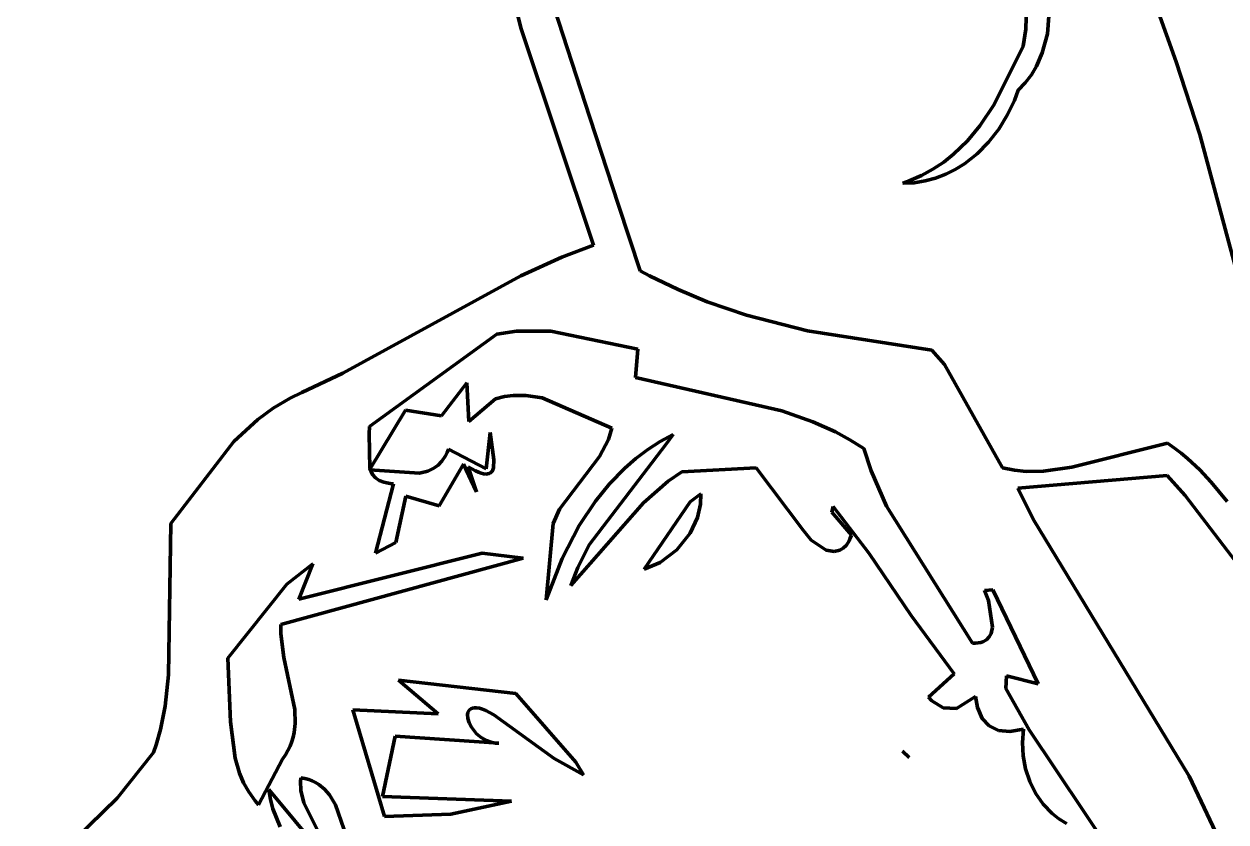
# Model space of a CAD drawing. Header units: millimetres. Extents: x 0 to 11, y 0 to 14.1.
# Drawn here: x 1.063 to 2.178, y 9.237 to 9.977 of the extents above; entities that cross this region are included whole.
import ezdxf

# ---------------------------------------------------------------- set-up
doc = ezdxf.new("R2010")
doc.units = ezdxf.units.MM
doc.layers.add('color#010101ff', color=7, linetype='CONTINUOUS', lineweight=100)
doc.layers.add('color#fefefeff', color=7, linetype='CONTINUOUS', lineweight=100)

msp = doc.modelspace()

# ---------------------------------------------------------------- linework, layer by layer
at = {"layer": 'color#010101ff'}
for p, q in [((1.4756, 10.2369), (1.5879, 9.8904)), ((1.5242, 9.9727), (1.5048, 10.0496)), ((1.9927, 9.9724), (1.9936, 10.01)), ((2.0155, 10.005), (2.0126, 9.9678)), ((2.1322, 9.942), (2.1142, 9.9922)), ((1.5915, 9.772), (1.5242, 9.9727)), ((1.9902, 9.9565), (1.9927, 9.9724)), ((2.0126, 9.9678), (2.0078, 9.9502)), ((1.9632, 9.9023), (1.9902, 9.9565)), ((2.0078, 9.9502), (2.0024, 9.9378)), ((2.0024, 9.9378), (1.9977, 9.93)), ((2.1539, 9.8745), (2.1322, 9.942)), ((1.9977, 9.93), (1.9921, 9.9226)), ((1.9856, 9.9157), (1.982, 9.9062)), ((1.9921, 9.9226), (1.9856, 9.9157)), ((1.982, 9.9062), (1.9754, 9.8924)), ((1.9498, 9.8825), (1.9632, 9.9023)), ((1.9754, 9.8924), (1.9674, 9.8794)), ((1.5879, 9.8904), (1.6145, 9.809)), ((1.9383, 9.8688), (1.9498, 9.8825)), ((1.9674, 9.8794), (1.958, 9.8674)), ((2.1954, 9.7202), (2.1539, 9.8745)), ((1.9256, 9.8564), (1.9383, 9.8688)), ((1.958, 9.8674), (1.9474, 9.8567)), ((1.9064, 9.8423), (1.9164, 9.849)), ((1.9164, 9.849), (1.9256, 9.8564)), ((1.9474, 9.8567), (1.9356, 9.8474)), ((1.8958, 9.8364), (1.9064, 9.8423)), ((1.9182, 9.8377), (1.9088, 9.8341)), ((1.9271, 9.8421), (1.9182, 9.8377)), ((1.9356, 9.8474), (1.9271, 9.8421)), ((1.8785, 9.8293), (1.8844, 9.8314)), ((1.8889, 9.8298), (1.8785, 9.8293)), ((1.8844, 9.8314), (1.8958, 9.8364)), ((1.8991, 9.8315), (1.8889, 9.8298)), ((1.9088, 9.8341), (1.8991, 9.8315)), ((1.6145, 9.809), (1.6348, 9.748)), ((1.5621, 9.7608), (1.5915, 9.772)), ((1.524, 9.7434), (1.5621, 9.7608)), ((1.6348, 9.748), (1.6435, 9.7434)), ((1.3587, 9.6531), (1.524, 9.7434)), ((1.6435, 9.7434), (1.6699, 9.7306)), ((1.6699, 9.7306), (1.6968, 9.7194)), ((1.6968, 9.7194), (1.7335, 9.7069)), ((1.7335, 9.7069), (1.7899, 9.6923)), ((1.5199, 9.6922), (1.5018, 9.6892)), ((1.5518, 9.6922), (1.5199, 9.6922)), ((1.6324, 9.6753), (1.5518, 9.6922)), ((1.7899, 9.6923), (1.9054, 9.6745)), ((1.5018, 9.6892), (1.3835, 9.6035)), ((1.6305, 9.649), (1.6324, 9.6753)), ((1.9054, 9.6745), (1.9172, 9.6612)), ((1.9172, 9.6612), (1.971, 9.5651)), ((1.3208, 9.6351), (1.3587, 9.6531)), ((1.7661, 9.6181), (1.6305, 9.649)), ((1.4505, 9.6136), (1.4738, 9.644)), ((1.4738, 9.644), (1.4758, 9.6082)), ((1.2943, 9.6207), (1.3098, 9.6299)), ((1.3098, 9.6299), (1.3208, 9.6351)), ((1.4758, 9.6082), (1.5006, 9.6293)), ((1.5006, 9.6293), (1.5089, 9.6313)), ((1.5089, 9.6313), (1.517, 9.6324)), ((1.517, 9.6324), (1.5287, 9.6325)), ((1.5287, 9.6325), (1.5439, 9.6303)), ((1.5439, 9.6303), (1.6085, 9.6022)), ((1.2799, 9.6101), (1.2943, 9.6207)), ((1.3837, 9.5635), (1.417, 9.6188)), ((1.417, 9.6188), (1.4505, 9.6136)), ((1.795, 9.6079), (1.7661, 9.6181)), ((1.2578, 9.5898), (1.2799, 9.6101)), ((1.3835, 9.6035), (1.3834, 9.5967)), ((1.8159, 9.5985), (1.795, 9.6079)), ((1.3834, 9.5967), (1.3838, 9.5645)), ((1.4955, 9.5979), (1.4919, 9.5642)), ((1.4988, 9.5727), (1.4955, 9.5979)), ((1.6053, 9.5915), (1.597, 9.5757)), ((1.6085, 9.6022), (1.6053, 9.5915)), ((1.6532, 9.5897), (1.6654, 9.5963)), ((1.6654, 9.5963), (1.6584, 9.5869)), ((1.8293, 9.5913), (1.8159, 9.5985)), ((1.8423, 9.5831), (1.8293, 9.5913)), ((1.1991, 9.5135), (1.2578, 9.5898)), ((1.4568, 9.5826), (1.4555, 9.5794)), ((1.4919, 9.5642), (1.4568, 9.5826)), ((1.6584, 9.5869), (1.5875, 9.4938)), ((1.6308, 9.5739), (1.6417, 9.5822)), ((1.6417, 9.5822), (1.6532, 9.5897)), ((1.8491, 9.5626), (1.8423, 9.5831)), ((2.0354, 9.5659), (2.1239, 9.5881)), ((2.1239, 9.5881), (2.1304, 9.5836)), ((2.1304, 9.5836), (2.1367, 9.5789)), ((1.4508, 9.5715), (1.4469, 9.5675)), ((1.4541, 9.5765), (1.4508, 9.5715)), ((1.4555, 9.5794), (1.4541, 9.5765)), ((1.4986, 9.5653), (1.4988, 9.5727)), ((1.597, 9.5757), (1.5599, 9.5268)), ((1.6205, 9.565), (1.6308, 9.5739)), ((2.1367, 9.5789), (2.1427, 9.5739)), ((2.1427, 9.5739), (2.1541, 9.5634)), ((1.43, 9.5602), (1.3837, 9.5635)), ((1.3838, 9.5645), (1.3864, 9.5591)), ((1.3864, 9.5591), (1.3891, 9.5561)), ((1.4378, 9.5622), (1.43, 9.5602)), ((1.4426, 9.5645), (1.4378, 9.5622)), ((1.4469, 9.5675), (1.4426, 9.5645)), ((1.4483, 9.5299), (1.4708, 9.5686)), ((1.4708, 9.5686), (1.4829, 9.543)), ((1.4829, 9.543), (1.475, 9.5663)), ((1.475, 9.5663), (1.4786, 9.5642)), ((1.4786, 9.5642), (1.4818, 9.5626)), ((1.4818, 9.5626), (1.4847, 9.5613)), ((1.4847, 9.5613), (1.4873, 9.5604)), ((1.4873, 9.5604), (1.4895, 9.5598)), ((1.4895, 9.5598), (1.4915, 9.5595)), ((1.4915, 9.5595), (1.4932, 9.5596)), ((1.4932, 9.5596), (1.4946, 9.56)), ((1.4946, 9.56), (1.4958, 9.5606)), ((1.4958, 9.5606), (1.4976, 9.5626)), ((1.4976, 9.5626), (1.4986, 9.5653)), ((1.6063, 9.5503), (1.6205, 9.565)), ((1.6606, 9.553), (1.6735, 9.5615)), ((1.6735, 9.5615), (1.7424, 9.5652)), ((1.7424, 9.5652), (1.7859, 9.5075)), ((1.8634, 9.5298), (1.8491, 9.5626)), ((1.971, 9.5651), (1.982, 9.563)), ((1.982, 9.563), (1.9929, 9.5619)), ((2.1238, 9.558), (1.9852, 9.5465)), ((1.9929, 9.5619), (2.009, 9.5621)), ((2.009, 9.5621), (2.0354, 9.5659)), ((2.1404, 9.5397), (2.1238, 9.558)), ((2.1541, 9.5634), (2.1647, 9.5521)), ((1.3891, 9.5561), (1.3926, 9.5536)), ((1.4058, 9.5505), (1.3892, 9.486)), ((1.3926, 9.5536), (1.397, 9.5518)), ((1.397, 9.5518), (1.3997, 9.5512)), ((1.3997, 9.5512), (1.4026, 9.5507)), ((1.4026, 9.5507), (1.4058, 9.5505)), ((1.5934, 9.5344), (1.6063, 9.5503)), ((1.6378, 9.5329), (1.6606, 9.553)), ((2.1647, 9.5521), (2.1794, 9.5339)), ((1.4081, 9.4961), (1.4172, 9.539)), ((1.4172, 9.539), (1.4483, 9.5299)), ((1.6909, 9.5412), (1.681, 9.5338)), ((1.6907, 9.5316), (1.6909, 9.5412)), ((1.9852, 9.5465), (1.9993, 9.5176)), ((2.2107, 9.4474), (2.1404, 9.5397)), ((1.5599, 9.5268), (1.554, 9.5136)), ((1.5705, 9.4562), (1.6378, 9.5329)), ((1.5782, 9.5116), (1.5934, 9.5344)), ((1.681, 9.5338), (1.6385, 9.4712)), ((1.6879, 9.5191), (1.6907, 9.5316)), ((1.8127, 9.524), (1.8138, 9.5295)), ((1.8138, 9.5295), (1.8473, 9.4858)), ((1.9431, 9.4027), (1.8634, 9.5298)), ((1.1972, 9.3732), (1.1991, 9.5135)), ((1.554, 9.5136), (1.5474, 9.4429)), ((1.6811, 9.5045), (1.6879, 9.5191)), ((1.8307, 9.5027), (1.8127, 9.524)), ((1.9993, 9.5176), (2.1442, 9.2792)), ((1.5623, 9.4811), (1.5782, 9.5116)), ((1.6688, 9.4893), (1.6811, 9.5045)), ((1.7859, 9.5075), (1.7934, 9.498)), ((1.8297, 9.4999), (1.8307, 9.5027)), ((1.3892, 9.486), (1.4081, 9.4961)), ((1.5875, 9.4938), (1.5768, 9.4729)), ((1.7934, 9.498), (1.8074, 9.489)), ((1.8232, 9.4907), (1.8261, 9.4935)), ((1.8261, 9.4935), (1.8286, 9.4975)), ((1.8286, 9.4975), (1.8297, 9.4999)), ((1.3014, 9.42), (1.5262, 9.4815)), ((1.4882, 9.4861), (1.3181, 9.4433)), ((1.5262, 9.4815), (1.4882, 9.4861)), ((1.5474, 9.4429), (1.5623, 9.4811)), ((1.6532, 9.4775), (1.6688, 9.4893)), ((1.8074, 9.489), (1.8148, 9.4877)), ((1.8148, 9.4877), (1.82, 9.4888)), ((1.82, 9.4888), (1.8232, 9.4907)), ((1.8473, 9.4858), (1.8862, 9.4281)), ((1.3309, 9.4762), (1.307, 9.4574)), ((1.3181, 9.4433), (1.3309, 9.4762)), ((1.5768, 9.4729), (1.5705, 9.4562)), ((1.6385, 9.4712), (1.6532, 9.4775)), ((1.307, 9.4574), (1.252, 9.3886)), ((1.9621, 9.4521), (1.9542, 9.4515)), ((1.9542, 9.4515), (1.9578, 9.442)), ((2.0039, 9.3647), (1.9621, 9.4521)), ((1.9578, 9.442), (1.9616, 9.4173)), ((1.8862, 9.4281), (1.926, 9.3741)), ((1.3013, 9.4113), (1.3014, 9.42)), ((1.9616, 9.4173), (1.9603, 9.4116)), ((1.3042, 9.3893), (1.3013, 9.4113)), ((1.9459, 9.4026), (1.9431, 9.4027)), ((1.9484, 9.4028), (1.9459, 9.4026)), ((1.9507, 9.4032), (1.9484, 9.4028)), ((1.9527, 9.4038), (1.9507, 9.4032)), ((1.9561, 9.4057), (1.9527, 9.4038)), ((1.9586, 9.4083), (1.9561, 9.4057)), ((1.9603, 9.4116), (1.9586, 9.4083)), ((1.252, 9.3886), (1.2547, 9.3296)), ((1.3143, 9.3409), (1.3042, 9.3893)), ((1.1939, 9.3441), (1.1972, 9.3732)), ((1.926, 9.3741), (1.9024, 9.3523)), ((1.9741, 9.3605), (1.9745, 9.3721)), ((1.9745, 9.3721), (2.0039, 9.3647)), ((1.4106, 9.3682), (1.4472, 9.337)), ((1.5192, 9.3559), (1.4106, 9.3682)), ((1.9958, 9.3222), (1.9741, 9.3605)), ((1.5751, 9.292), (1.5192, 9.3559)), ((1.9024, 9.3523), (1.9054, 9.3492)), ((1.9054, 9.3492), (1.9159, 9.3425)), ((1.9281, 9.3419), (1.9458, 9.3532)), ((1.9458, 9.3532), (1.9478, 9.3429)), ((1.1895, 9.3224), (1.1939, 9.3441)), ((1.3146, 9.328), (1.3143, 9.3409)), ((1.4472, 9.337), (1.3682, 9.3406)), ((1.3682, 9.3406), (1.3974, 9.2416)), ((1.4746, 9.3365), (1.4749, 9.3381)), ((1.4748, 9.3328), (1.4746, 9.3365)), ((1.4749, 9.3381), (1.4755, 9.3395)), ((1.4755, 9.3395), (1.4764, 9.3407)), ((1.4764, 9.3407), (1.4776, 9.3416)), ((1.4776, 9.3416), (1.4791, 9.3423)), ((1.4791, 9.3423), (1.4809, 9.3426)), ((1.4809, 9.3426), (1.483, 9.3426)), ((1.483, 9.3426), (1.4855, 9.3422)), ((1.4855, 9.3422), (1.4883, 9.3413)), ((1.4883, 9.3413), (1.4915, 9.3401)), ((1.4915, 9.3401), (1.495, 9.3383)), ((1.495, 9.3383), (1.499, 9.3361)), ((1.499, 9.3361), (1.5548, 9.2954)), ((1.9159, 9.3425), (1.9281, 9.3419)), ((1.9478, 9.3429), (1.9521, 9.3327)), ((1.2547, 9.3296), (1.259, 9.2957)), ((1.3136, 9.3196), (1.3146, 9.328)), ((1.476, 9.3287), (1.4748, 9.3328)), ((1.4782, 9.3245), (1.476, 9.3287)), ((1.483, 9.3185), (1.4782, 9.3245)), ((1.9521, 9.3327), (1.9586, 9.3257)), ((1.9586, 9.3257), (1.9671, 9.3216)), ((1.1855, 9.3082), (1.1895, 9.3224)), ((1.3115, 9.3112), (1.3127, 9.3154)), ((1.3127, 9.3154), (1.3136, 9.3196)), ((1.3955, 9.2603), (1.4073, 9.3164)), ((1.4073, 9.3164), (1.5035, 9.3098)), ((1.4872, 9.315), (1.483, 9.3185)), ((1.492, 9.3122), (1.4872, 9.315)), ((1.9671, 9.3216), (1.9777, 9.3207)), ((1.9777, 9.3207), (1.9904, 9.3228)), ((1.9904, 9.3228), (1.9894, 9.3105)), ((2.0901, 9.181), (1.9958, 9.3222)), ((1.1831, 9.3011), (1.1855, 9.3082)), ((1.3055, 9.2989), (1.3079, 9.3029)), ((1.3079, 9.3029), (1.3099, 9.3071)), ((1.3099, 9.3071), (1.3115, 9.3112)), ((1.4975, 9.3104), (1.492, 9.3122)), ((1.5004, 9.3099), (1.4975, 9.3104)), ((1.5035, 9.3098), (1.5004, 9.3099)), ((1.8782, 9.3023), (1.8843, 9.2964)), ((1.8843, 9.2964), (1.8782, 9.3023)), ((1.9894, 9.3105), (1.9901, 9.2981)), ((1.1493, 9.2588), (1.1831, 9.3011)), ((1.259, 9.2957), (1.263, 9.2819)), ((1.2807, 9.2524), (1.3027, 9.2948)), ((1.3027, 9.2948), (1.3055, 9.2989)), ((1.5548, 9.2954), (1.582, 9.2803)), ((1.582, 9.2803), (1.5751, 9.292)), ((1.9901, 9.2981), (1.9924, 9.2859)), ((1.263, 9.2819), (1.2668, 9.2731)), ((1.9924, 9.2859), (1.9963, 9.2742)), ((2.1442, 9.2792), (2.1771, 9.2094)), ((1.2668, 9.2731), (1.2715, 9.2645)), ((1.3199, 9.2776), (1.3196, 9.2746)), ((1.3196, 9.2746), (1.3198, 9.2657)), ((1.3237, 9.2771), (1.3199, 9.2776)), ((1.3272, 9.2761), (1.3237, 9.2771)), ((1.3305, 9.2749), (1.3272, 9.2761)), ((1.3335, 9.2734), (1.3305, 9.2749)), ((1.3364, 9.2715), (1.3335, 9.2734)), ((1.3417, 9.2671), (1.3364, 9.2715)), ((1.9963, 9.2742), (2.0017, 9.2633)), ((1.063, 9.1745), (1.1493, 9.2588)), ((1.2715, 9.2645), (1.2774, 9.2563)), ((1.3478, 9.1975), (1.2901, 9.2668)), ((1.2901, 9.2668), (1.2917, 9.2576)), ((1.2917, 9.2576), (1.294, 9.2488)), ((1.3198, 9.2657), (1.3226, 9.2545)), ((1.3463, 9.2618), (1.3417, 9.2671)), ((1.3521, 9.2524), (1.3463, 9.2618)), ((1.5152, 9.2558), (1.3955, 9.2603)), ((2.0017, 9.2633), (2.0086, 9.2533)), ((1.2774, 9.2563), (1.2807, 9.2524)), ((1.294, 9.2488), (1.3008, 9.2321)), ((1.3226, 9.2545), (1.3452, 9.2091)), ((1.3678, 9.2073), (1.3521, 9.2524)), ((1.4591, 9.2439), (1.5152, 9.2558)), ((2.0086, 9.2533), (2.017, 9.2445)), ((1.3974, 9.2416), (1.4591, 9.2439)), ((2.017, 9.2445), (2.0233, 9.2395)), ((2.0233, 9.2395), (2.0303, 9.2352))]:
    msp.add_line(p, q, dxfattribs=at)
at = {"layer": 'color#fefefeff'}
for p, q in [((1.5879, 9.8904), (1.4756, 10.2369)), ((1.5048, 10.0496), (1.5242, 9.9727)), ((1.9936, 10.01), (1.9927, 9.9724)), ((2.0126, 9.9678), (2.0155, 10.005)), ((2.1142, 9.9922), (2.1322, 9.942)), ((1.5242, 9.9727), (1.5915, 9.772)), ((1.9927, 9.9724), (1.9902, 9.9565)), ((2.0078, 9.9502), (2.0126, 9.9678)), ((1.9902, 9.9565), (1.9632, 9.9023)), ((2.0024, 9.9378), (2.0078, 9.9502)), ((1.9977, 9.93), (2.0024, 9.9378)), ((2.1322, 9.942), (2.1539, 9.8745)), ((1.9921, 9.9226), (1.9977, 9.93)), ((1.982, 9.9062), (1.9856, 9.9157)), ((1.9856, 9.9157), (1.9921, 9.9226)), ((1.9754, 9.8924), (1.982, 9.9062)), ((1.9632, 9.9023), (1.9498, 9.8825)), ((1.9674, 9.8794), (1.9754, 9.8924)), ((1.6145, 9.809), (1.5879, 9.8904)), ((1.9498, 9.8825), (1.9383, 9.8688)), ((1.958, 9.8674), (1.9674, 9.8794)), ((2.1539, 9.8745), (2.1954, 9.7202)), ((1.9383, 9.8688), (1.9256, 9.8564)), ((1.9474, 9.8567), (1.958, 9.8674)), ((1.9164, 9.849), (1.9064, 9.8423)), ((1.9256, 9.8564), (1.9164, 9.849)), ((1.9356, 9.8474), (1.9474, 9.8567)), ((1.9064, 9.8423), (1.8958, 9.8364)), ((1.9088, 9.8341), (1.9182, 9.8377)), ((1.9182, 9.8377), (1.9271, 9.8421)), ((1.9271, 9.8421), (1.9356, 9.8474)), ((1.8844, 9.8314), (1.8785, 9.8293)), ((1.8785, 9.8293), (1.8889, 9.8298)), ((1.8958, 9.8364), (1.8844, 9.8314)), ((1.8889, 9.8298), (1.8991, 9.8315)), ((1.8991, 9.8315), (1.9088, 9.8341)), ((1.6348, 9.748), (1.6145, 9.809)), ((1.5915, 9.772), (1.5621, 9.7608)), ((1.5621, 9.7608), (1.524, 9.7434)), ((1.6435, 9.7434), (1.6348, 9.748)), ((1.524, 9.7434), (1.3587, 9.6531)), ((1.6699, 9.7306), (1.6435, 9.7434)), ((1.6968, 9.7194), (1.6699, 9.7306)), ((1.7335, 9.7069), (1.6968, 9.7194)), ((1.7899, 9.6923), (1.7335, 9.7069)), ((1.5018, 9.6892), (1.5199, 9.6922)), ((1.5199, 9.6922), (1.5518, 9.6922)), ((1.5518, 9.6922), (1.6324, 9.6753)), ((1.9054, 9.6745), (1.7899, 9.6923)), ((1.3835, 9.6035), (1.5018, 9.6892)), ((1.6324, 9.6753), (1.6305, 9.649)), ((1.9172, 9.6612), (1.9054, 9.6745)), ((1.971, 9.5651), (1.9172, 9.6612)), ((1.3587, 9.6531), (1.3208, 9.6351)), ((1.6305, 9.649), (1.7661, 9.6181)), ((1.4738, 9.644), (1.4505, 9.6136)), ((1.4758, 9.6082), (1.4738, 9.644)), ((1.3098, 9.6299), (1.2943, 9.6207)), ((1.3208, 9.6351), (1.3098, 9.6299)), ((1.5006, 9.6293), (1.4758, 9.6082)), ((1.5089, 9.6313), (1.5006, 9.6293)), ((1.517, 9.6324), (1.5089, 9.6313)), ((1.5287, 9.6325), (1.517, 9.6324)), ((1.5439, 9.6303), (1.5287, 9.6325)), ((1.6085, 9.6022), (1.5439, 9.6303)), ((1.2943, 9.6207), (1.2799, 9.6101)), ((1.417, 9.6188), (1.3837, 9.5635)), ((1.4505, 9.6136), (1.417, 9.6188)), ((1.7661, 9.6181), (1.795, 9.6079)), ((1.2799, 9.6101), (1.2578, 9.5898)), ((1.3834, 9.5967), (1.3835, 9.6035)), ((1.795, 9.6079), (1.8159, 9.5985)), ((1.3838, 9.5645), (1.3834, 9.5967)), ((1.4919, 9.5642), (1.4955, 9.5979)), ((1.4955, 9.5979), (1.4988, 9.5727)), ((1.597, 9.5757), (1.6053, 9.5915)), ((1.6053, 9.5915), (1.6085, 9.6022)), ((1.6654, 9.5963), (1.6532, 9.5897)), ((1.6584, 9.5869), (1.6654, 9.5963)), ((1.8159, 9.5985), (1.8293, 9.5913)), ((1.8293, 9.5913), (1.8423, 9.5831)), ((1.2578, 9.5898), (1.1991, 9.5135)), ((1.4555, 9.5794), (1.4568, 9.5826)), ((1.4568, 9.5826), (1.4919, 9.5642)), ((1.5875, 9.4938), (1.6584, 9.5869)), ((1.6417, 9.5822), (1.6308, 9.5739)), ((1.6532, 9.5897), (1.6417, 9.5822)), ((1.8423, 9.5831), (1.8491, 9.5626)), ((2.1239, 9.5881), (2.0354, 9.5659)), ((2.1304, 9.5836), (2.1239, 9.5881)), ((2.1367, 9.5789), (2.1304, 9.5836)), ((1.4469, 9.5675), (1.4508, 9.5715)), ((1.4508, 9.5715), (1.4541, 9.5765)), ((1.4541, 9.5765), (1.4555, 9.5794)), ((1.4988, 9.5727), (1.4986, 9.5653)), ((1.5599, 9.5268), (1.597, 9.5757)), ((1.6308, 9.5739), (1.6205, 9.565)), ((2.1427, 9.5739), (2.1367, 9.5789)), ((2.1541, 9.5634), (2.1427, 9.5739)), ((1.3837, 9.5635), (1.43, 9.5602)), ((1.3864, 9.5591), (1.3838, 9.5645)), ((1.3891, 9.5561), (1.3864, 9.5591)), ((1.43, 9.5602), (1.4378, 9.5622)), ((1.4378, 9.5622), (1.4426, 9.5645)), ((1.4426, 9.5645), (1.4469, 9.5675)), ((1.4708, 9.5686), (1.4483, 9.5299)), ((1.4829, 9.543), (1.4708, 9.5686)), ((1.4786, 9.5642), (1.475, 9.5663)), ((1.475, 9.5663), (1.4829, 9.543)), ((1.4818, 9.5626), (1.4786, 9.5642)), ((1.4847, 9.5613), (1.4818, 9.5626)), ((1.4873, 9.5604), (1.4847, 9.5613)), ((1.4895, 9.5598), (1.4873, 9.5604)), ((1.4915, 9.5595), (1.4895, 9.5598)), ((1.4932, 9.5596), (1.4915, 9.5595)), ((1.4946, 9.56), (1.4932, 9.5596)), ((1.4958, 9.5606), (1.4946, 9.56)), ((1.4976, 9.5626), (1.4958, 9.5606)), ((1.4986, 9.5653), (1.4976, 9.5626)), ((1.6205, 9.565), (1.6063, 9.5503)), ((1.6735, 9.5615), (1.6606, 9.553)), ((1.7424, 9.5652), (1.6735, 9.5615)), ((1.7859, 9.5075), (1.7424, 9.5652)), ((1.8491, 9.5626), (1.8634, 9.5298)), ((1.982, 9.563), (1.971, 9.5651)), ((1.9929, 9.5619), (1.982, 9.563)), ((1.9852, 9.5465), (2.1238, 9.558)), ((2.009, 9.5621), (1.9929, 9.5619)), ((2.0354, 9.5659), (2.009, 9.5621)), ((2.1238, 9.558), (2.1404, 9.5397)), ((2.1647, 9.5521), (2.1541, 9.5634)), ((1.3926, 9.5536), (1.3891, 9.5561)), ((1.3892, 9.486), (1.4058, 9.5505)), ((1.397, 9.5518), (1.3926, 9.5536)), ((1.3997, 9.5512), (1.397, 9.5518)), ((1.4026, 9.5507), (1.3997, 9.5512)), ((1.4058, 9.5505), (1.4026, 9.5507)), ((1.6063, 9.5503), (1.5934, 9.5344)), ((1.6606, 9.553), (1.6378, 9.5329)), ((2.1794, 9.5339), (2.1647, 9.5521)), ((1.4172, 9.539), (1.4081, 9.4961)), ((1.4483, 9.5299), (1.4172, 9.539)), ((1.681, 9.5338), (1.6909, 9.5412)), ((1.6909, 9.5412), (1.6907, 9.5316)), ((1.9993, 9.5176), (1.9852, 9.5465)), ((2.1404, 9.5397), (2.2107, 9.4474)), ((1.554, 9.5136), (1.5599, 9.5268)), ((1.6378, 9.5329), (1.5705, 9.4562)), ((1.5934, 9.5344), (1.5782, 9.5116)), ((1.6385, 9.4712), (1.681, 9.5338)), ((1.6907, 9.5316), (1.6879, 9.5191)), ((1.8138, 9.5295), (1.8127, 9.524)), ((1.8473, 9.4858), (1.8138, 9.5295)), ((1.8634, 9.5298), (1.9431, 9.4027)), ((1.1991, 9.5135), (1.1972, 9.3732)), ((1.5474, 9.4429), (1.554, 9.5136)), ((1.6879, 9.5191), (1.6811, 9.5045)), ((1.8127, 9.524), (1.8307, 9.5027)), ((2.1442, 9.2792), (1.9993, 9.5176)), ((1.5782, 9.5116), (1.5623, 9.4811)), ((1.6811, 9.5045), (1.6688, 9.4893)), ((1.7934, 9.498), (1.7859, 9.5075)), ((1.8307, 9.5027), (1.8297, 9.4999)), ((1.4081, 9.4961), (1.3892, 9.486)), ((1.5768, 9.4729), (1.5875, 9.4938)), ((1.8074, 9.489), (1.7934, 9.498)), ((1.8261, 9.4935), (1.8232, 9.4907)), ((1.8286, 9.4975), (1.8261, 9.4935)), ((1.8297, 9.4999), (1.8286, 9.4975)), ((1.5262, 9.4815), (1.3014, 9.42)), ((1.3181, 9.4433), (1.4882, 9.4861)), ((1.4882, 9.4861), (1.5262, 9.4815)), ((1.5623, 9.4811), (1.5474, 9.4429)), ((1.6688, 9.4893), (1.6532, 9.4775)), ((1.8148, 9.4877), (1.8074, 9.489)), ((1.82, 9.4888), (1.8148, 9.4877)), ((1.8232, 9.4907), (1.82, 9.4888)), ((1.8862, 9.4281), (1.8473, 9.4858)), ((1.307, 9.4574), (1.3309, 9.4762)), ((1.3309, 9.4762), (1.3181, 9.4433)), ((1.5705, 9.4562), (1.5768, 9.4729)), ((1.6532, 9.4775), (1.6385, 9.4712)), ((1.252, 9.3886), (1.307, 9.4574)), ((1.9542, 9.4515), (1.9621, 9.4521)), ((1.9578, 9.442), (1.9542, 9.4515)), ((1.9621, 9.4521), (2.0039, 9.3647)), ((1.9616, 9.4173), (1.9578, 9.442)), ((1.926, 9.3741), (1.8862, 9.4281)), ((1.3014, 9.42), (1.3013, 9.4113)), ((1.9603, 9.4116), (1.9616, 9.4173)), ((1.3013, 9.4113), (1.3042, 9.3893)), ((1.9431, 9.4027), (1.9459, 9.4026)), ((1.9459, 9.4026), (1.9484, 9.4028)), ((1.9484, 9.4028), (1.9507, 9.4032)), ((1.9507, 9.4032), (1.9527, 9.4038)), ((1.9527, 9.4038), (1.9561, 9.4057)), ((1.9561, 9.4057), (1.9586, 9.4083)), ((1.9586, 9.4083), (1.9603, 9.4116)), ((1.2547, 9.3296), (1.252, 9.3886)), ((1.3042, 9.3893), (1.3143, 9.3409)), ((1.1972, 9.3732), (1.1939, 9.3441)), ((1.9024, 9.3523), (1.926, 9.3741)), ((1.9745, 9.3721), (1.9741, 9.3605)), ((2.0039, 9.3647), (1.9745, 9.3721)), ((1.4106, 9.3682), (1.5192, 9.3559)), ((1.4472, 9.337), (1.4106, 9.3682)), ((1.9741, 9.3605), (1.9958, 9.3222)), ((1.5192, 9.3559), (1.5751, 9.292)), ((1.9054, 9.3492), (1.9024, 9.3523)), ((1.9159, 9.3425), (1.9054, 9.3492)), ((1.9458, 9.3532), (1.9281, 9.3419)), ((1.9478, 9.3429), (1.9458, 9.3532)), ((1.1939, 9.3441), (1.1895, 9.3224)), ((1.3143, 9.3409), (1.3146, 9.328)), ((1.3974, 9.2416), (1.3682, 9.3406)), ((1.3682, 9.3406), (1.4472, 9.337)), ((1.4749, 9.3381), (1.4746, 9.3365)), ((1.4746, 9.3365), (1.4748, 9.3328)), ((1.4755, 9.3395), (1.4749, 9.3381)), ((1.4764, 9.3407), (1.4755, 9.3395)), ((1.4776, 9.3416), (1.4764, 9.3407)), ((1.4791, 9.3423), (1.4776, 9.3416)), ((1.4809, 9.3426), (1.4791, 9.3423)), ((1.483, 9.3426), (1.4809, 9.3426)), ((1.4855, 9.3422), (1.483, 9.3426)), ((1.4883, 9.3413), (1.4855, 9.3422)), ((1.4915, 9.3401), (1.4883, 9.3413)), ((1.495, 9.3383), (1.4915, 9.3401)), ((1.499, 9.3361), (1.495, 9.3383)), ((1.5548, 9.2954), (1.499, 9.3361)), ((1.9281, 9.3419), (1.9159, 9.3425)), ((1.9521, 9.3327), (1.9478, 9.3429)), ((1.259, 9.2957), (1.2547, 9.3296)), ((1.3146, 9.328), (1.3136, 9.3196)), ((1.4748, 9.3328), (1.476, 9.3287)), ((1.476, 9.3287), (1.4782, 9.3245)), ((1.4782, 9.3245), (1.483, 9.3185)), ((1.9586, 9.3257), (1.9521, 9.3327)), ((1.9671, 9.3216), (1.9586, 9.3257)), ((1.1895, 9.3224), (1.1855, 9.3082)), ((1.3127, 9.3154), (1.3115, 9.3112)), ((1.3136, 9.3196), (1.3127, 9.3154)), ((1.4073, 9.3164), (1.3955, 9.2603)), ((1.5035, 9.3098), (1.4073, 9.3164)), ((1.483, 9.3185), (1.4872, 9.315)), ((1.4872, 9.315), (1.492, 9.3122)), ((1.9777, 9.3207), (1.9671, 9.3216)), ((1.9904, 9.3228), (1.9777, 9.3207)), ((1.9894, 9.3105), (1.9904, 9.3228)), ((1.9958, 9.3222), (2.0901, 9.181)), ((1.1855, 9.3082), (1.1831, 9.3011)), ((1.3079, 9.3029), (1.3055, 9.2989)), ((1.3099, 9.3071), (1.3079, 9.3029)), ((1.3115, 9.3112), (1.3099, 9.3071)), ((1.492, 9.3122), (1.4975, 9.3104)), ((1.4975, 9.3104), (1.5004, 9.3099)), ((1.5004, 9.3099), (1.5035, 9.3098)), ((1.8782, 9.3023), (1.8843, 9.2964)), ((1.8843, 9.2964), (1.8782, 9.3023)), ((1.9901, 9.2981), (1.9894, 9.3105)), ((1.1831, 9.3011), (1.1493, 9.2588)), ((1.263, 9.2819), (1.259, 9.2957)), ((1.3027, 9.2948), (1.2807, 9.2524)), ((1.3055, 9.2989), (1.3027, 9.2948)), ((1.582, 9.2803), (1.5548, 9.2954)), ((1.5751, 9.292), (1.582, 9.2803)), ((1.9924, 9.2859), (1.9901, 9.2981)), ((1.2668, 9.2731), (1.263, 9.2819)), ((1.9963, 9.2742), (1.9924, 9.2859)), ((2.1771, 9.2094), (2.1442, 9.2792)), ((1.2715, 9.2645), (1.2668, 9.2731)), ((1.3196, 9.2746), (1.3199, 9.2776)), ((1.3198, 9.2657), (1.3196, 9.2746)), ((1.3199, 9.2776), (1.3237, 9.2771)), ((1.3237, 9.2771), (1.3272, 9.2761)), ((1.3272, 9.2761), (1.3305, 9.2749)), ((1.3305, 9.2749), (1.3335, 9.2734)), ((1.3335, 9.2734), (1.3364, 9.2715)), ((1.3364, 9.2715), (1.3417, 9.2671)), ((2.0017, 9.2633), (1.9963, 9.2742)), ((1.1493, 9.2588), (1.063, 9.1745)), ((1.2774, 9.2563), (1.2715, 9.2645)), ((1.2917, 9.2576), (1.2901, 9.2668)), ((1.2901, 9.2668), (1.3478, 9.1975)), ((1.294, 9.2488), (1.2917, 9.2576)), ((1.3226, 9.2545), (1.3198, 9.2657)), ((1.3417, 9.2671), (1.3463, 9.2618)), ((1.3463, 9.2618), (1.3521, 9.2524)), ((1.3955, 9.2603), (1.5152, 9.2558)), ((2.0086, 9.2533), (2.0017, 9.2633)), ((1.2807, 9.2524), (1.2774, 9.2563)), ((1.3008, 9.2321), (1.294, 9.2488)), ((1.3452, 9.2091), (1.3226, 9.2545)), ((1.3521, 9.2524), (1.3678, 9.2073)), ((1.5152, 9.2558), (1.4591, 9.2439)), ((2.017, 9.2445), (2.0086, 9.2533)), ((1.4591, 9.2439), (1.3974, 9.2416)), ((2.0233, 9.2395), (2.017, 9.2445)), ((2.0303, 9.2352), (2.0233, 9.2395))]:
    msp.add_line(p, q, dxfattribs=at)

doc.saveas('drawing.dxf')
